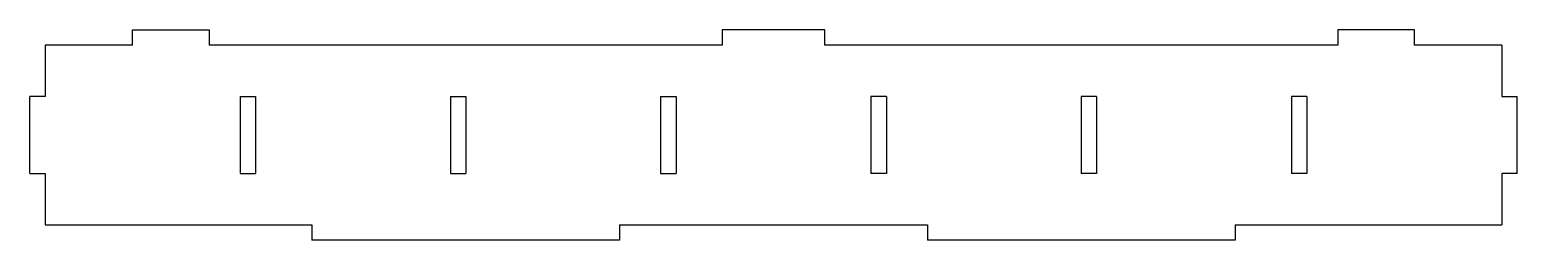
# Model space of a CAD drawing. Extents: x -145 to 145, y 0 to 41.
import ezdxf

# ---------------------------------------------------------------- set-up
doc = ezdxf.new("R2010")
doc.units = 0
doc.layers.add('VISIBLE', color=7, linetype='CONTINUOUS')

msp = doc.modelspace()

# ---------------------------------------------------------------- linework, layer by layer
at = {"layer": 'VISIBLE'}
for p, q in [((-125, 41), (-110, 41)), ((-125, 38), (-125, 41)), ((-110, 41), (-110, 38)), ((10, 41), (-10, 41)), ((-10, 41), (-10, 38)), ((10, 38), (10, 41)), ((110, 41), (110, 38)), ((125, 41), (110, 41)), ((125, 38), (125, 41)), ((-142, 38), (-142, 28)), ((-125, 38), (-142, 38)), ((-90, 38), (-110, 38)), ((-10, 38), (-90, 38)), ((90, 38), (10, 38)), ((110, 38), (90, 38)), ((142, 38), (125, 38)), ((142, 38), (142, 28)), ((-145, 13), (-145, 28)), ((-142, 28), (-145, 28)), ((-104, 28), (-101, 28)), ((-104, 28), (-104, 13)), ((-101, 28), (-101, 13)), ((-63, 28), (-60, 28)), ((-63, 28), (-63, 13)), ((-60, 28), (-60, 13)), ((-22, 28), (-22, 13)), ((-22, 28), (-19, 28)), ((-19, 28), (-19, 13)), ((22, 28), (19, 28)), ((19, 28), (19, 13)), ((22, 28), (22, 13)), ((63, 28), (60, 28)), ((60, 28), (60, 13)), ((63, 28), (63, 13)), ((104, 28), (101, 28)), ((101, 28), (101, 13)), ((104, 28), (104, 13)), ((142, 28), (145, 28)), ((145, 13), (145, 28)), ((-145, 13), (-142, 13)), ((-142, 13), (-142, 3)), ((-104, 13), (-101, 13)), ((-63, 13), (-60, 13)), ((-22, 13), (-19, 13)), ((22, 13), (19, 13)), ((63, 13), (60, 13)), ((104, 13), (101, 13)), ((145, 13), (142, 13)), ((142, 13), (142, 3)), ((-142, 3), (-90, 3)), ((-90, 3), (-90, 0)), ((-30, 3), (30, 3)), ((-30, 3), (-30, 0)), ((30, 3), (30, 0)), ((90, 3), (90, 0)), ((90, 3), (142, 3)), ((-30, 0), (-90, 0)), ((90, 0), (30, 0))]:
    msp.add_line(p, q, dxfattribs=at)

doc.saveas('drawing.dxf')
